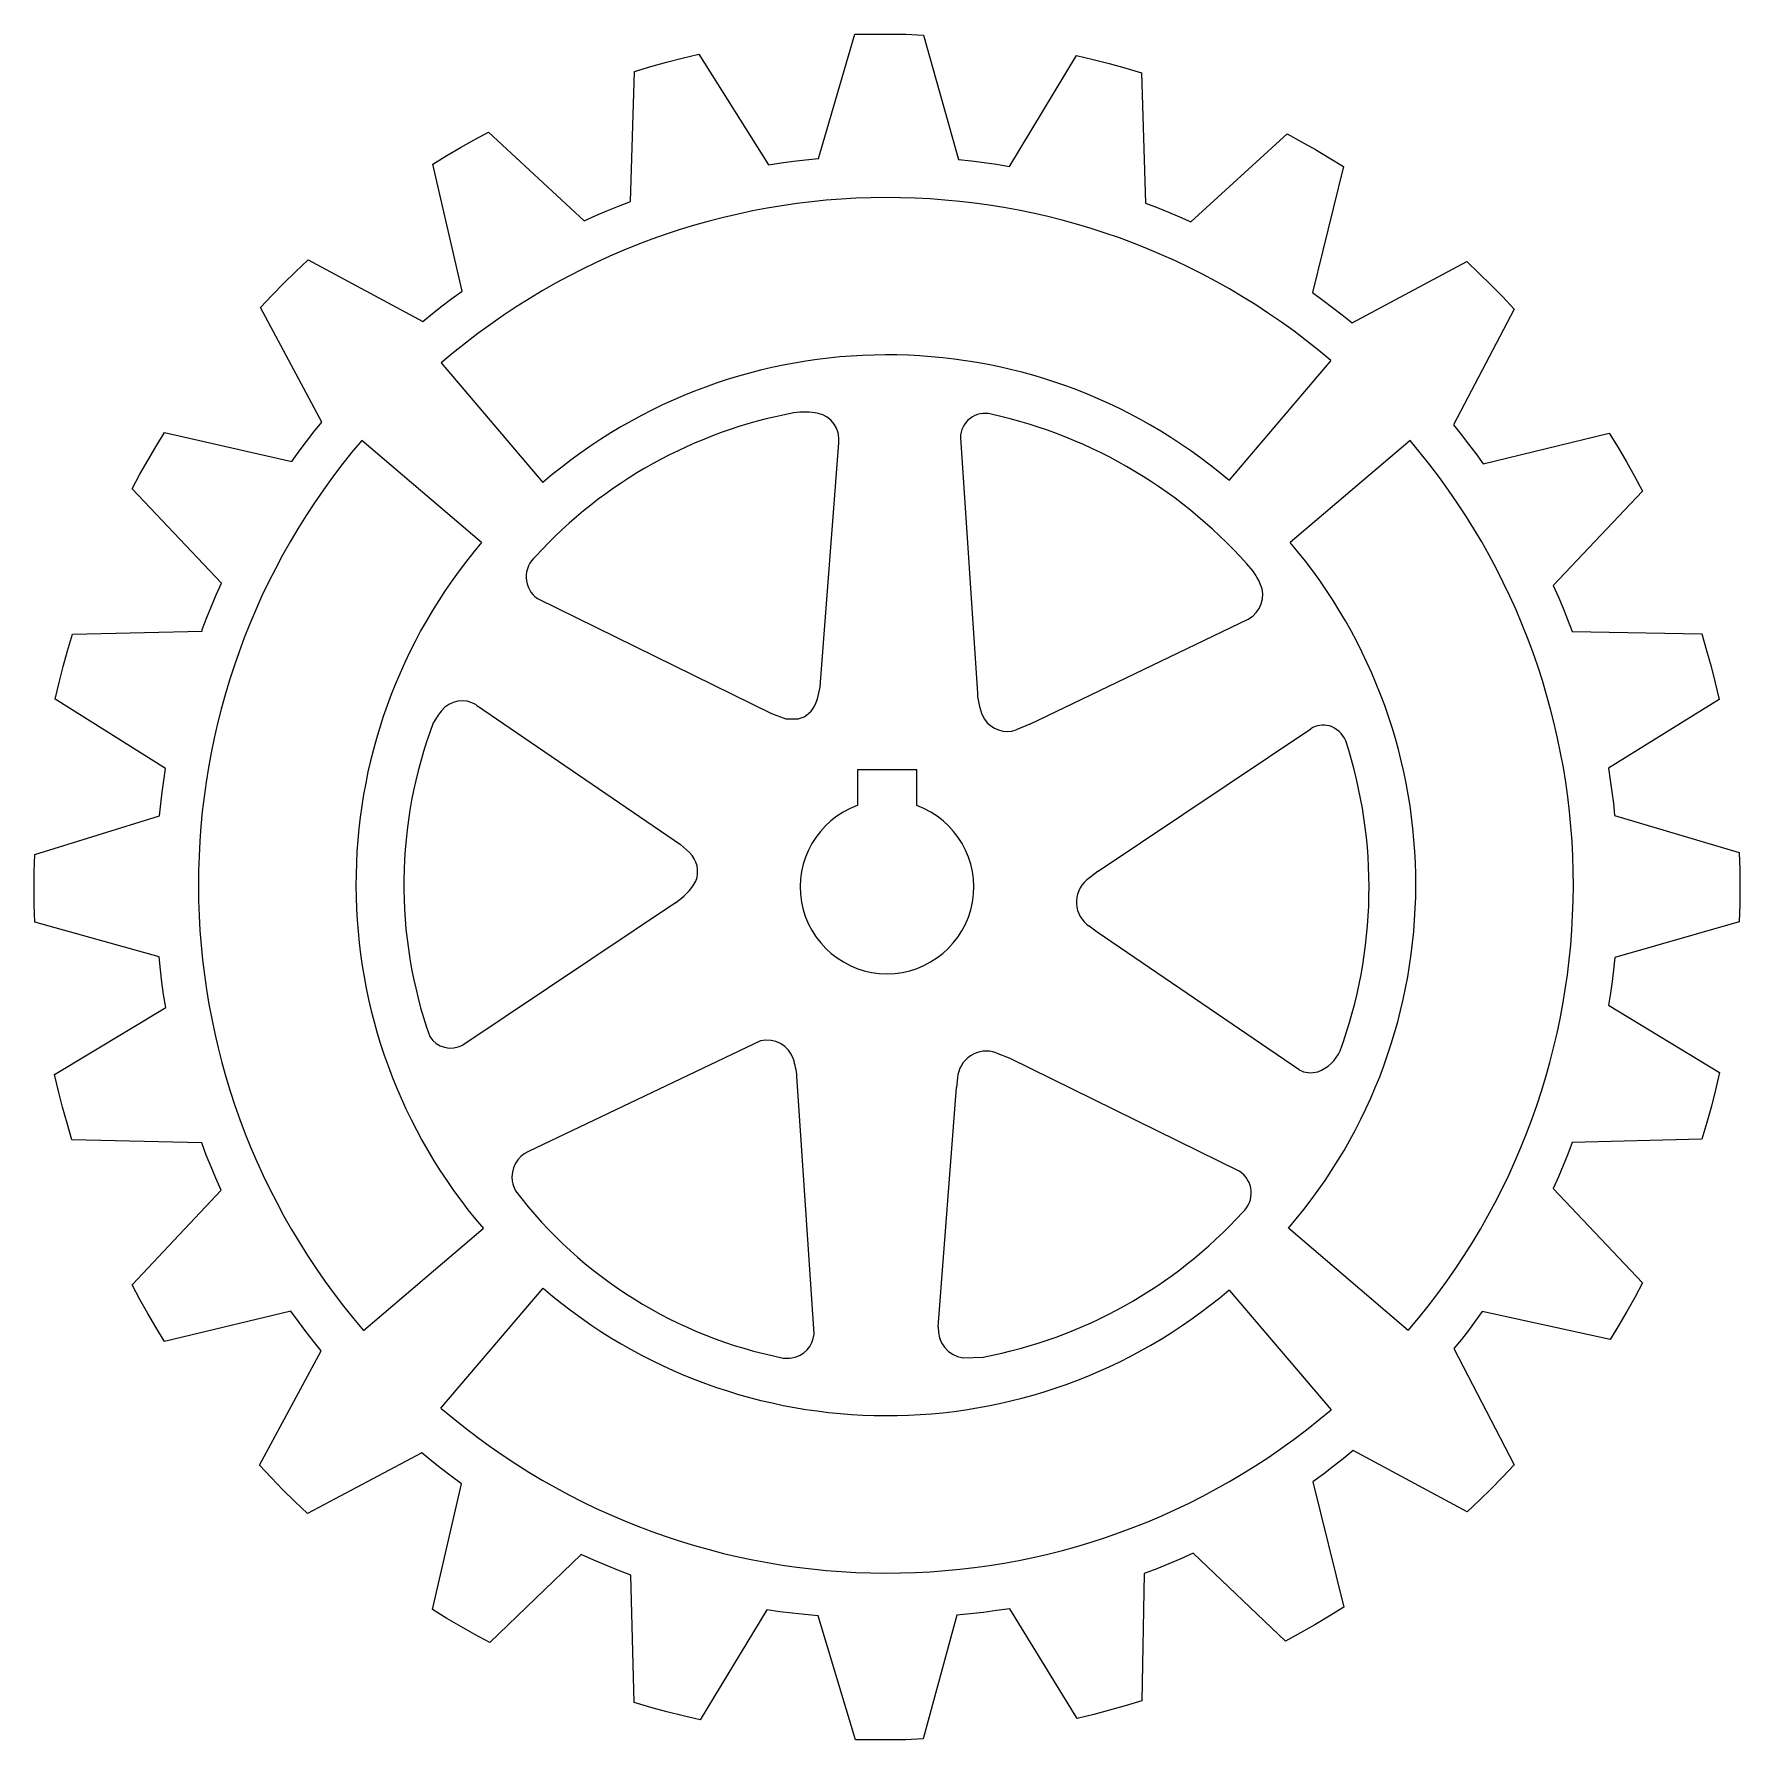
# Model space of a CAD drawing. Header units: millimetres. Extents: x 3 to 397, y 3 to 397.
import ezdxf

# ---------------------------------------------------------------- set-up
doc = ezdxf.new("R2010")
doc.units = ezdxf.units.MM
doc.layers.add('Fix', color=5, linetype='Continuous', lineweight=25, true_color=0x0000ff)
doc.layers.add('Layer_1', color=7, linetype='Continuous', lineweight=5)

msp = doc.modelspace()

# ---------------------------------------------------------------- linework, layer by layer
at = {"layer": 'Fix'}
for p, q in [((97.21, 320.82), (120.68, 293.27)), ((302.34, 321.39), (278.83, 293.76)), ((106.54, 279.45), (78.91, 302.96)), ((216.94, 303.57), (220.84, 244.69)), ((320.59, 302.97), (292.95, 279.42)), ((184.68, 247.22), (188.86, 302.39)), ((119.4, 266.52), (173.34, 239.99)), ((232.93, 237.53), (283.29, 261.73)), ((184, 243.38), (184.58, 246.11)), ((184.58, 246.11), (184.68, 247.22)), ((105.34, 241.96), (152.39, 209.81)), ((173.34, 239.99), (176.69, 238.77)), ((183.59, 242.36), (184, 243.38)), ((176.69, 238.77), (179.56, 238.76)), ((232.93, 237.53), (229.8, 236.22)), ((248.65, 203.68), (297.7, 236.5)), ((206.84, 227), (193.17, 227)), ((193.17, 227), (193.17, 218.79)), ((206.84, 218.79), (206.84, 227)), ((152.39, 209.81), (154.46, 207.93)), ((248.65, 203.68), (245.99, 201.55)), ((151.25, 196.36), (102.2, 163.55)), ((248.42, 189.61), (246.63, 190.96)), ((295.01, 157.84), (248.42, 189.61)), ((170.87, 164.5), (117.32, 139.01)), ((225.16, 161.77), (228.32, 160.52)), ((228.32, 160.52), (281.27, 134.45)), ((183.2, 96.94), (179.25, 156.38)), ((211.81, 98.58), (216, 153.75)), ((216.27, 155.97), (216, 153.75)), ((79.32, 97.73), (106.94, 121.26)), ((320.18, 97.77), (292.56, 121.31)), ((97.18, 79.87), (120.71, 107.49)), ((278.86, 107.08), (302.38, 79.45)), ((217.52, 91.41), (222.14, 91.63))]:
    msp.add_line(p, q, dxfattribs=at)
for centre, radius, start, end in [((200.11, 201.02), 157.93, 49.6593, 130.6593), ((200.04, 200.94), 121.75, 49.6769, 130.6769), ((198.19, 203.84), 107.29, 100.5582, 137.5582), ((181.02, 293.38), 16.13, 78.8643, 98.8643), ((182.78, 303.22), 6.14, 352.2683, 77.2683), ((222.57, 303.57), 5.63, 74.9282, 179.9282), ((200.13, 200.7), 110.91, 40.5497, 77.5497), ((199.26, 200.59), 158, 139.6153, 220.6153), ((200.28, 200.59), 157.95, 319.3873, 40.3873), ((199.35, 200.59), 121.78, 139.6456, 220.6456), ((200.19, 200.6), 121.73, 319.3577, 40.3577), ((122.94, 271.53), 6.13, 129.7819, 234.7819), ((268.74, 261.89), 19.09, 24.8833, 34.8833), ((280.21, 267.34), 6.4, 298.8238, 23.8238), ((235.22, 245.36), 14.4, 182.6622, 207.6622), ((112.19, 228.6), 19.15, 141.209, 151.209), ((102.04, 236.88), 6.06, 57.0226, 142.0226), ((178.12, 244.43), 5.85, 284.2219, 339.2219), ((194.33, 200.54), 105.72, 159.3485, 199.3485), ((227.73, 242.22), 6.35, 213.9917, 288.9917), ((300.65, 231.66), 5.66, 76.366, 121.366), ((299.71, 230.85), 6.72, 25.1706, 70.1706), ((201.36, 199.85), 109.77, 339.9613, 17.9613), ((200, 200), 20, 110, 70), ((150.21, 203.51), 6.14, 339.0754, 46.0754), ((142.43, 209.42), 15.75, 304.0439, 329.0439), ((250.3, 196.5), 6.64, 130.4605, 236.4605), ((99.47, 168.68), 5.82, 212.966, 297.966), ((172.37, 158.28), 6.4, 18.5253, 103.5253), ((222.89, 155.52), 6.64, 70.0992, 176.0992), ((296.07, 166.04), 9.24, 290.6888, 335.6888), ((156.33, 153.66), 23.08, 6.7512, 16.7512), ((297.71, 162.84), 5.67, 241.6339, 286.6339), ((119.95, 133.17), 6.41, 114.2138, 189.2138), ((278.01, 129.45), 5.97, 311.9208, 56.9208), ((122.37, 133.75), 8.89, 190.4013, 205.4013), ((196.07, 192.17), 102.73, 217.2908, 258.7908), ((202.21, 197.77), 107.99, 280.636, 317.636), ((200.03, 199.87), 121.75, 229.3511, 310.3511), ((218.58, 98.11), 6.78, 176.0234, 261.0234), ((177.02, 97.53), 6.21, 279.5327, 354.5327), ((177.03, 98.81), 7.47, 262.8292, 277.8292), ((200.02, 199.79), 157.98, 229.3822, 310.3822)]:
    msp.add_arc(centre, radius, start, end, dxfattribs=at)
at = {"layer": 'Layer_1', "color": 7, "true_color": 0xffffff}
for p, q in [((184.19, 367.98), (192.56, 396.64)), ((192.56, 396.64), (196.61, 396.64)), ((196.61, 396.64), (200.49, 396.64)), ((200.49, 396.64), (204.38, 396.64)), ((204.38, 396.64), (208.42, 396.42)), ((208.42, 396.42), (216.47, 367.73)), ((145.56, 389.17), (149.17, 390.17)), ((149.17, 390.17), (152.8, 391.1)), ((152.8, 391.1), (156.6, 391.99)), ((156.6, 391.99), (172.68, 366.51)), ((228.25, 366.15), (243.68, 391.72)), ((243.68, 391.72), (247.53, 390.81)), ((247.53, 390.81), (251.21, 389.86)), ((251.21, 389.86), (254.86, 388.84)), ((140.84, 358.06), (141.82, 388.06)), ((141.82, 388.06), (145.56, 389.17)), ((254.86, 388.84), (258.65, 387.7)), ((258.65, 387.7), (259.63, 357.68)), ((104.81, 372.27), (108.14, 374.07)), ((108.14, 374.07), (130.15, 353.62)), ((270.06, 353.33), (292.22, 373.66)), ((292.22, 373.66), (295.59, 371.84)), ((98.52, 368.63), (101.65, 370.47)), ((101.65, 370.47), (104.81, 372.27)), ((295.59, 371.84), (298.79, 370.02)), ((298.79, 370.02), (301.95, 368.14)), ((95.3, 366.63), (98.52, 368.63)), ((102.08, 337.4), (95.3, 366.63)), ((172.68, 366.51), (175.61, 366.96)), ((175.61, 366.96), (178.42, 367.33)), ((178.42, 367.33), (181.24, 367.67)), ((181.24, 367.67), (184.19, 367.98)), ((216.47, 367.73), (219.48, 367.42)), ((219.48, 367.42), (222.37, 367.06)), ((222.37, 367.06), (225.25, 366.64)), ((225.25, 366.64), (228.25, 366.15)), ((305.2, 366.12), (298.11, 337.08)), ((301.95, 368.14), (305.2, 366.12)), ((138.08, 357), (140.84, 358.06)), ((130.15, 353.62), (132.84, 354.82)), ((132.84, 354.82), (135.45, 355.93)), ((135.45, 355.93), (138.08, 357)), ((259.63, 357.68), (262.32, 356.64)), ((262.32, 356.64), (264.88, 355.59)), ((264.88, 355.59), (267.43, 354.5)), ((267.43, 354.5), (270.06, 353.33)), ((63.67, 341.87), (66.56, 344.6)), ((66.56, 344.6), (92.97, 330.41)), ((307.21, 330.06), (333.65, 344.19)), ((333.65, 344.19), (336.51, 341.48)), ((58.27, 336.47), (60.94, 339.19)), ((60.94, 339.19), (63.67, 341.87)), ((336.51, 341.48), (339.21, 338.83)), ((339.21, 338.83), (341.86, 336.13)), ((55.54, 333.58), (58.27, 336.47)), ((97.46, 333.98), (99.71, 335.67)), ((99.71, 335.67), (102.08, 337.4)), ((298.11, 337.08), (300.48, 335.34)), ((300.48, 335.34), (302.72, 333.64)), ((341.86, 336.13), (344.56, 333.26)), ((69.73, 307.18), (55.54, 333.58)), ((92.97, 330.41), (95.25, 332.25)), ((95.25, 332.25), (97.46, 333.98)), ((302.72, 333.64), (304.94, 331.9)), ((304.94, 331.9), (307.21, 330.06)), ((344.56, 333.26), (330.6, 306.53)), ((67.9, 304.92), (69.73, 307.18)), ((31.46, 301.51), (33.47, 304.77)), ((33.47, 304.77), (62.78, 298.13)), ((66.17, 302.72), (67.9, 304.92)), ((330.6, 306.53), (332.4, 304.3)), ((332.4, 304.3), (334.09, 302.12)), ((337.43, 297.6), (366.47, 304.66)), ((366.47, 304.66), (368.53, 301.31)), ((29.59, 298.35), (31.46, 301.51)), ((62.78, 298.13), (64.49, 300.49)), ((64.49, 300.49), (66.17, 302.72)), ((334.09, 302.12), (335.74, 299.93)), ((335.74, 299.93), (337.43, 297.6)), ((368.53, 301.31), (370.46, 298.05)), ((25.97, 291.79), (27.79, 295.15)), ((27.79, 295.15), (29.59, 298.35)), ((370.46, 298.05), (372.31, 294.75)), ((46.57, 270.09), (25.97, 291.79)), ((374.18, 291.28), (353.59, 269.5)), ((372.31, 294.75), (374.18, 291.28)), ((45.37, 267.39), (46.57, 270.09)), ((353.59, 269.5), (354.77, 266.84)), ((43.2, 262.15), (44.26, 264.78)), ((44.26, 264.78), (45.37, 267.39)), ((354.77, 266.84), (355.86, 264.26)), ((355.86, 264.26), (356.9, 261.66)), ((42.14, 259.39), (43.2, 262.15)), ((356.9, 261.66), (357.94, 258.94)), ((11.08, 254.47), (12.22, 258.26)), ((12.22, 258.26), (42.14, 258.99)), ((42.14, 258.99), (42.14, 259.39)), ((42.14, 258.99), (42.14, 258.99)), ((357.94, 258.94), (387.81, 258.36)), ((387.81, 258.36), (388.95, 254.53)), ((10.06, 250.81), (11.08, 254.47)), ((388.95, 254.53), (389.98, 250.83)), ((9.12, 247.12), (10.06, 250.81)), ((389.98, 250.83), (390.94, 247.11)), ((8.21, 243.27), (9.12, 247.12)), ((390.94, 247.11), (391.85, 243.21)), ((33.7, 227.31), (8.21, 243.27)), ((391.85, 243.21), (366.32, 227.39)), ((32.89, 221.87), (33.27, 224.54)), ((33.27, 224.54), (33.7, 227.31)), ((366.32, 227.39), (366.75, 224.62)), ((366.75, 224.62), (367.12, 221.97)), ((32.57, 219.19), (32.89, 221.87)), ((367.12, 221.97), (367.45, 219.3)), ((3.53, 207.49), (32.27, 216.39)), ((32.27, 216.39), (32.57, 219.19)), ((367.45, 219.3), (367.74, 216.52)), ((367.74, 216.52), (396.45, 207.97)), ((3.42, 203.51), (3.53, 207.49)), ((396.45, 207.97), (396.58, 203.89)), ((3.38, 199.7), (3.42, 203.51)), ((396.58, 203.89), (396.62, 199.97)), ((3.42, 195.89), (3.38, 199.7)), ((396.62, 199.97), (396.58, 196.05)), ((3.54, 191.91), (3.42, 195.89)), ((396.58, 196.05), (396.45, 191.97)), ((32.2, 183.91), (3.54, 191.91)), ((396.45, 191.97), (367.76, 183.73)), ((32.51, 180.92), (32.2, 183.91)), ((32.85, 178.07), (32.51, 180.92)), ((367.47, 180.93), (367.15, 178.24)), ((367.76, 183.73), (367.47, 180.93)), ((33.24, 175.21), (32.85, 178.07)), ((367.15, 178.24), (366.77, 175.56)), ((33.71, 172.25), (33.24, 175.21)), ((366.77, 175.56), (366.34, 172.77)), ((8.1, 156.8), (33.71, 172.25)), ((366.34, 172.77), (391.95, 157.22)), ((9.01, 152.92), (8.1, 156.8)), ((391.95, 157.22), (391.03, 153.27)), ((9.95, 149.21), (9.01, 152.92)), ((390.07, 149.49), (389.03, 145.73)), ((391.03, 153.27), (390.07, 149.49)), ((10.98, 145.52), (9.95, 149.21)), ((12.11, 141.7), (10.98, 145.52)), ((389.03, 145.73), (387.87, 141.84)), ((42.01, 140.99), (12.11, 141.7)), ((387.87, 141.84), (357.97, 141.11)), ((43.08, 138.18), (42.01, 140.99)), ((44.16, 135.49), (43.08, 138.18)), ((356.92, 138.38), (355.88, 135.77)), ((357.97, 141.11), (356.92, 138.38)), ((45.29, 132.83), (44.16, 135.49)), ((355.88, 135.77), (354.79, 133.18)), ((25.95, 108.27), (46.51, 130.08)), ((46.51, 130.08), (45.29, 132.83)), ((354.79, 133.18), (353.6, 130.51)), ((353.6, 130.51), (374.2, 108.76)), ((27.77, 104.89), (25.95, 108.27)), ((374.2, 108.76), (372.38, 105.37)), ((29.58, 101.69), (27.77, 104.89)), ((372.38, 105.37), (370.58, 102.16)), ((31.46, 98.51), (29.58, 101.69)), ((33.47, 95.24), (31.46, 98.51)), ((62.59, 102.18), (33.47, 95.24)), ((64.31, 99.81), (62.59, 102.18)), ((66, 97.55), (64.31, 99.81)), ((335.63, 99.89), (334.05, 97.78)), ((337.24, 102.11), (335.63, 99.89)), ((366.7, 95.7), (337.24, 102.11)), ((368.71, 98.98), (366.7, 95.7)), ((370.58, 102.16), (368.71, 98.98)), ((67.73, 95.33), (66, 97.55)), ((69.57, 93.05), (67.73, 95.33)), ((332.43, 95.69), (330.71, 93.56)), ((334.05, 97.78), (332.43, 95.69)), ((55.33, 66.66), (69.57, 93.05)), ((330.71, 93.56), (344.56, 66.74)), ((92.78, 69.53), (66.38, 55.58)), ((95.05, 67.65), (92.78, 69.53)), ((97.26, 65.87), (95.05, 67.65)), ((305.13, 68.17), (302.88, 66.37)), ((307.44, 70.08), (305.13, 68.17)), ((333.77, 55.91), (307.44, 70.08)), ((58.07, 63.75), (55.33, 66.66)), ((60.74, 61.01), (58.07, 63.75)), ((99.5, 64.14), (97.26, 65.87)), ((101.87, 62.36), (99.5, 64.14)), ((300.59, 64.62), (298.19, 62.82)), ((302.88, 66.37), (300.59, 64.62)), ((341.89, 63.9), (339.27, 61.22)), ((344.56, 66.74), (341.89, 63.9)), ((63.48, 58.33), (60.74, 61.01)), ((95.24, 33.4), (101.87, 62.36)), ((298.19, 62.82), (305.28, 33.94)), ((339.27, 61.22), (336.6, 58.59)), ((66.38, 55.58), (63.48, 58.33)), ((336.6, 58.59), (333.77, 55.91)), ((129.5, 46.07), (108.41, 25.81)), ((132.38, 44.78), (129.5, 46.07)), ((135.16, 43.61), (132.38, 44.78)), ((137.98, 42.47), (135.16, 43.61)), ((264.99, 43.93), (262.21, 42.8)), ((267.74, 45.1), (264.99, 43.93)), ((270.59, 46.39), (267.74, 45.1)), ((291.85, 26.13), (270.59, 46.39)), ((140.93, 41.36), (137.98, 42.47)), ((141.72, 12.01), (140.93, 41.36)), ((259.29, 41.69), (258.71, 12.34)), ((262.21, 42.8), (259.29, 41.69)), ((98.55, 31.36), (95.24, 33.4)), ((172.27, 33.36), (156.94, 7.98)), ((175.28, 32.91), (172.27, 33.36)), ((178.17, 32.54), (175.28, 32.91)), ((181.08, 32.23), (178.17, 32.54)), ((184.11, 31.94), (181.08, 32.23)), ((192.71, 3.36), (184.11, 31.94)), ((216.08, 32.13), (208.37, 3.58)), ((219.21, 32.41), (216.08, 32.13)), ((222.21, 32.75), (219.21, 32.41)), ((225.21, 33.15), (222.21, 32.75)), ((228.32, 33.61), (225.21, 33.15)), ((243.83, 8.32), (228.32, 33.61)), ((301.91, 31.86), (298.64, 29.9)), ((305.28, 33.94), (301.91, 31.86)), ((101.75, 29.47), (98.55, 31.36)), ((104.99, 27.65), (101.75, 29.47)), ((108.41, 25.81), (104.99, 27.65)), ((295.33, 28.02), (291.85, 26.13)), ((298.64, 29.9), (295.33, 28.02)), ((145.57, 10.86), (141.72, 12.01)), ((258.71, 12.34), (254.94, 11.21)), ((149.28, 9.84), (145.57, 10.86)), ((153.02, 8.89), (149.28, 9.84)), ((156.94, 7.98), (153.02, 8.89)), ((247.66, 9.23), (243.83, 8.32)), ((251.31, 10.19), (247.66, 9.23)), ((254.94, 11.21), (251.31, 10.19)), ((196.71, 3.36), (192.71, 3.36)), ((200.54, 3.36), (196.71, 3.36)), ((204.38, 3.36), (200.54, 3.36)), ((208.37, 3.58), (204.38, 3.36))]:
    msp.add_line(p, q, dxfattribs=at)

doc.saveas('drawing.dxf')
